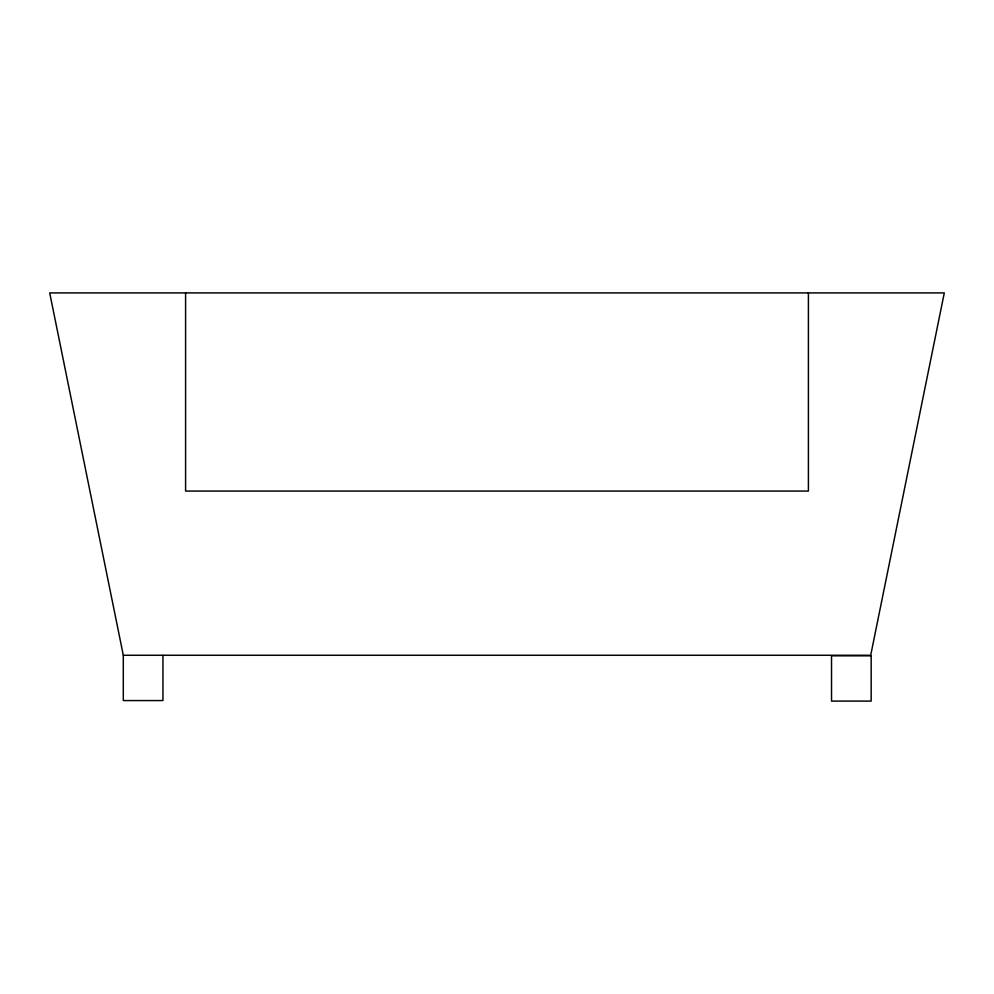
<?xml version="1.0" encoding="UTF-8"?>
<svg xmlns="http://www.w3.org/2000/svg" width="994" height="994" viewBox="0 0 994 994"><rect width="100%" height="100%" fill="white"/><g stroke="black" fill="none" stroke-linecap="round" stroke-linejoin="round"><path stroke-width="1.49" d="M123.306 655.27L870.694 655.27L944.3 292.907L49.7 292.907L123.306 655.27L123.306 700.571L162.941 700.571L162.941 655.27M808.408 292.907L808.408 491.073L185.592 491.073L185.592 292.907M871.166 655.804L831.531 655.804L831.531 701.093L871.166 701.093L871.166 655.804"/></g></svg>
